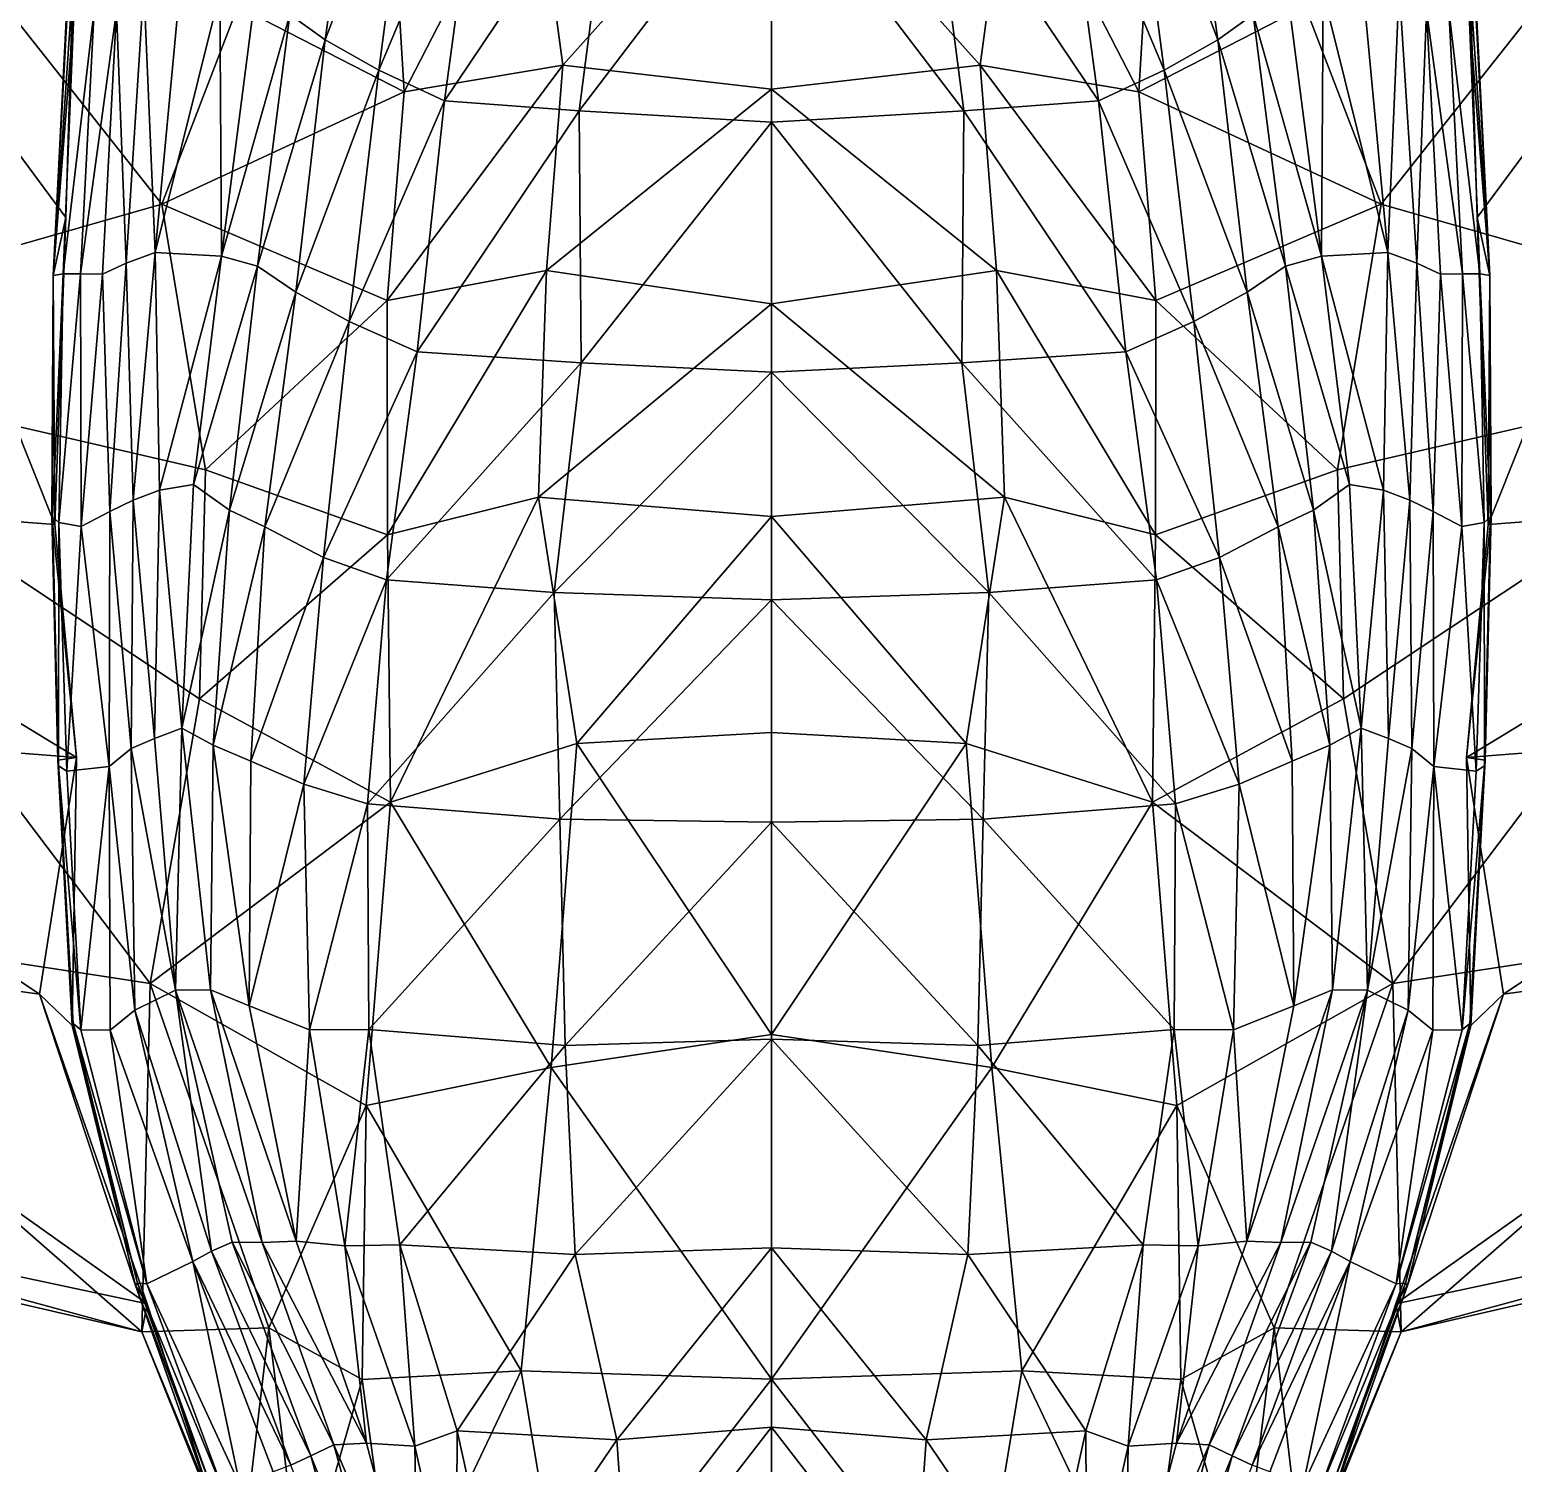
# Model space of a CAD drawing. Extents: x -0.207 to 0.207, y -0.057 to 0.136.
# Drawn here: x -0.01591 to 0.01591, y -0.01598 to 0.01475 of the extents above; entities that cross this region are included whole.
import ezdxf

# ---------------------------------------------------------------- set-up
doc = ezdxf.new("R2010")
doc.units = 0
doc.layers.add('DOVE$LWO', color=1, linetype='CONTINUOUS')

msp = doc.modelspace()

# ---------------------------------------------------------------- linework, layer by layer
at = {"layer": 'DOVE$LWO'}
for points in [[(-0.022359, 0.022755, 0.016637), (-0.023669, 0.00798, 0.01754), (-0.013077, 0.011014, 0.017729)], [(-0.013077, 0.011014, 0.017729), (-0.011444, 0.015253, 0.017228), (-0.022359, 0.022755, 0.016637)], [(0.011444, 0.015253, 0.017228), (0.013077, 0.011014, 0.017729), (0.022359, 0.022755, 0.016637)], [(0.023669, 0.00798, 0.01754), (0.022359, 0.022755, 0.016637), (0.013077, 0.011014, 0.017729)], [(-0.009574, 0.014534, -0.009761), (-0.010331, 0.015081, -0.008099), (-0.008814, 0.019934, -0.00934)], [(-0.007687, 0.019501, -0.010889), (-0.009574, 0.014534, -0.009761), (-0.008814, 0.019934, -0.00934)], [(0.009574, 0.014534, -0.009761), (0.007687, 0.019501, -0.010889), (0.008814, 0.019934, -0.00934)], [(0.010331, 0.015081, -0.008099), (0.009574, 0.014534, -0.009761), (0.008814, 0.019934, -0.00934)], [(-0.007687, 0.019501, -0.010889), (-0.008417, 0.013884, -0.011657), (-0.009574, 0.014534, -0.009761)], [(-0.008417, 0.013884, -0.011657), (-0.007687, 0.019501, -0.010889), (-0.006215, 0.019153, -0.012195)], [(0.007687, 0.019501, -0.010889), (0.008417, 0.013884, -0.011657), (0.006215, 0.019153, -0.012195)], [(0.008417, 0.013884, -0.011657), (0.007687, 0.019501, -0.010889), (0.009574, 0.014534, -0.009761)], [(-0.01537, 0.004144, 0.009421), (-0.024208, 0.004806, 0.011486), (-0.021355, 0.019151, 0.013083)], [(-0.014984, 0.015729, 0.010968), (-0.01513, 0.010726, 0.010457), (-0.021355, 0.019151, 0.013083)], [(-0.01513, 0.010726, 0.010457), (-0.01537, 0.004144, 0.009421), (-0.021355, 0.019151, 0.013083)], [(-0.007012, 0.013227, -0.012997), (-0.008417, 0.013884, -0.011657), (-0.006215, 0.019153, -0.012195)], [(-0.003404, 0.018605, -0.013038), (-0.007012, 0.013227, -0.012997), (-0.006215, 0.019153, -0.012195)], [(0.007012, 0.013227, -0.012997), (0.003404, 0.018605, -0.013038), (0.006215, 0.019153, -0.012195)], [(0.008417, 0.013884, -0.011657), (0.007012, 0.013227, -0.012997), (0.006215, 0.019153, -0.012195)], [(0.01513, 0.010726, 0.010457), (0.014984, 0.015729, 0.010968), (0.021355, 0.019151, 0.013083)], [(0.01537, 0.004144, 0.009421), (0.01513, 0.010726, 0.010457), (0.021355, 0.019151, 0.013083)], [(0.024208, 0.004806, 0.011486), (0.01537, 0.004144, 0.009421), (0.021355, 0.019151, 0.013083)], [(-0.007877, 0.01342, 0.01857), (-0.005116, 0.018779, 0.01957), (-0.008158, 0.018047, 0.018142)], [(-0.007877, 0.01342, 0.01857), (-0.004474, 0.013992, 0.019948), (-0.005116, 0.018779, 0.01957)], [(-0.005116, 0.018779, 0.01957), (-0.004474, 0.013992, 0.019948), (0, 0.018982, 0.01998)], [(-0.004474, 0.013992, 0.019948), (0, 0.013475, 0.019847), (0, 0.018982, 0.01998)], [(0.004474, 0.013992, 0.019948), (0.005116, 0.018779, 0.01957), (0, 0.018982, 0.01998)], [(0, 0.013475, 0.019847), (0.004474, 0.013992, 0.019948), (0, 0.018982, 0.01998)], [(0.004474, 0.013992, 0.019948), (0.007877, 0.01342, 0.01857), (0.005116, 0.018779, 0.01957)], [(0.005116, 0.018779, 0.01957), (0.007877, 0.01342, 0.01857), (0.008158, 0.018047, 0.018142)], [(-0.003404, 0.018605, -0.013038), (-0.004123, 0.013013, -0.014004), (-0.007012, 0.013227, -0.012997)], [(-0.004123, 0.013013, -0.014004), (-0.003404, 0.018605, -0.013038), (0, 0.018428, -0.013734)], [(0.003404, 0.018605, -0.013038), (0.004123, 0.013013, -0.014004), (0, 0.018428, -0.013734)], [(0.004123, 0.013013, -0.014004), (0.003404, 0.018605, -0.013038), (0.007012, 0.013227, -0.012997)], [(0, 0.012767, -0.014345), (-0.004123, 0.013013, -0.014004), (0, 0.018428, -0.013734)], [(0.004123, 0.013013, -0.014004), (0, 0.012767, -0.014345), (0, 0.018428, -0.013734)], [(-0.011444, 0.015253, 0.017228), (-0.007877, 0.01342, 0.01857), (-0.008158, 0.018047, 0.018142)], [(0.007877, 0.01342, 0.01857), (0.011444, 0.015253, 0.017228), (0.008158, 0.018047, 0.018142)], [(-0.014984, 0.015729, 0.010968), (-0.01511, 0.014973, 0.006176), (-0.015404, 0.009486, 0.003673)], [(-0.01513, 0.010726, 0.010457), (-0.014984, 0.015729, 0.010968), (-0.015404, 0.009486, 0.003673)], [(-0.014043, 0.015161, -0.000581), (-0.01346, 0.015689, -0.00185), (-0.013838, 0.009748, -0.002651)], [(-0.013838, 0.009748, -0.002651), (-0.01346, 0.015689, -0.00185), (-0.013217, 0.009977, -0.004049)], [(-0.01346, 0.015689, -0.00185), (-0.012697, 0.015543, -0.003344), (-0.013217, 0.009977, -0.004049)], [(-0.011795, 0.0099, -0.006771), (-0.011833, 0.015551, -0.004729), (-0.01105, 0.015666, -0.006091)], [(-0.01105, 0.015666, -0.006091), (-0.010331, 0.015081, -0.008099), (-0.011795, 0.0099, -0.006771)], [(0.010331, 0.015081, -0.008099), (0.01105, 0.015666, -0.006091), (0.011795, 0.0099, -0.006771)], [(0.011833, 0.015551, -0.004729), (0.011795, 0.0099, -0.006771), (0.01105, 0.015666, -0.006091)], [(0.012697, 0.015543, -0.003344), (0.01346, 0.015689, -0.00185), (0.013217, 0.009977, -0.004049)], [(0.01346, 0.015689, -0.00185), (0.013838, 0.009748, -0.002651), (0.013217, 0.009977, -0.004049)], [(0.01346, 0.015689, -0.00185), (0.014043, 0.015161, -0.000581), (0.013838, 0.009748, -0.002651)], [(0.01511, 0.014973, 0.006176), (0.014984, 0.015729, 0.010968), (0.015404, 0.009486, 0.003673)], [(0.014984, 0.015729, 0.010968), (0.01513, 0.010726, 0.010457), (0.015404, 0.009486, 0.003673)], [(-0.011833, 0.015551, -0.004729), (-0.011795, 0.0099, -0.006771), (-0.013217, 0.009977, -0.004049)], [(-0.012697, 0.015543, -0.003344), (-0.011833, 0.015551, -0.004729), (-0.013217, 0.009977, -0.004049)], [(0.011795, 0.0099, -0.006771), (0.011833, 0.015551, -0.004729), (0.013217, 0.009977, -0.004049)], [(0.011833, 0.015551, -0.004729), (0.012697, 0.015543, -0.003344), (0.013217, 0.009977, -0.004049)], [(-0.015404, 0.009486, 0.003673), (-0.015115, 0.015109, 0.004317), (-0.01496, 0.01509, 0.002502)], [(-0.01511, 0.014973, 0.006176), (-0.015115, 0.015109, 0.004317), (-0.015404, 0.009486, 0.003673)], [(-0.015404, 0.009486, 0.003673), (-0.01496, 0.01509, 0.002502), (-0.015189, 0.009518, 0.001805)], [(-0.014524, 0.015172, 0.000919), (-0.014815, 0.009516, 0.000287), (-0.015189, 0.009518, 0.001805)], [(-0.01496, 0.01509, 0.002502), (-0.014524, 0.015172, 0.000919), (-0.015189, 0.009518, 0.001805)], [(-0.014815, 0.009516, 0.000287), (-0.014524, 0.015172, 0.000919), (-0.014043, 0.015161, -0.000581)], [(-0.014815, 0.009516, 0.000287), (-0.014043, 0.015161, -0.000581), (-0.014345, 0.009509, -0.001209)], [(-0.014043, 0.015161, -0.000581), (-0.013838, 0.009748, -0.002651), (-0.014345, 0.009509, -0.001209)], [(-0.007877, 0.01342, 0.01857), (-0.011444, 0.015253, 0.017228), (-0.013077, 0.011014, 0.017729)], [(-0.010331, 0.015081, -0.008099), (-0.011025, 0.00968, -0.008495), (-0.011795, 0.0099, -0.006771)], [(-0.009574, 0.014534, -0.009761), (-0.011025, 0.00968, -0.008495), (-0.010331, 0.015081, -0.008099)], [(0.011444, 0.015253, 0.017228), (0.007877, 0.01342, 0.01857), (0.013077, 0.011014, 0.017729)], [(0.011025, 0.00968, -0.008495), (0.009574, 0.014534, -0.009761), (0.010331, 0.015081, -0.008099)], [(0.011025, 0.00968, -0.008495), (0.010331, 0.015081, -0.008099), (0.011795, 0.0099, -0.006771)], [(0.013838, 0.009748, -0.002651), (0.014043, 0.015161, -0.000581), (0.014345, 0.009509, -0.001209)], [(0.014524, 0.015172, 0.000919), (0.014815, 0.009516, 0.000287), (0.014043, 0.015161, -0.000581)], [(0.014043, 0.015161, -0.000581), (0.014815, 0.009516, 0.000287), (0.014345, 0.009509, -0.001209)], [(0.014815, 0.009516, 0.000287), (0.014524, 0.015172, 0.000919), (0.015189, 0.009518, 0.001805)], [(0.014524, 0.015172, 0.000919), (0.01496, 0.01509, 0.002502), (0.015189, 0.009518, 0.001805)], [(0.015115, 0.015109, 0.004317), (0.015404, 0.009486, 0.003673), (0.01496, 0.01509, 0.002502)], [(0.01496, 0.01509, 0.002502), (0.015404, 0.009486, 0.003673), (0.015189, 0.009518, 0.001805)], [(0.015115, 0.015109, 0.004317), (0.01511, 0.014973, 0.006176), (0.015404, 0.009486, 0.003673)], [(-0.011025, 0.00968, -0.008495), (-0.009574, 0.014534, -0.009761), (-0.0102, 0.009125, -0.010108)], [(-0.009574, 0.014534, -0.009761), (-0.008417, 0.013884, -0.011657), (-0.0102, 0.009125, -0.010108)], [(0.008417, 0.013884, -0.011657), (0.009574, 0.014534, -0.009761), (0.0102, 0.009125, -0.010108)], [(0.009574, 0.014534, -0.009761), (0.011025, 0.00968, -0.008495), (0.0102, 0.009125, -0.010108)], [(-0.008417, 0.013884, -0.011657), (-0.009054, 0.008498, -0.011696), (-0.0102, 0.009125, -0.010108)], [(-0.007012, 0.013227, -0.012997), (-0.009054, 0.008498, -0.011696), (-0.008417, 0.013884, -0.011657)], [(-0.004474, 0.013992, 0.019948), (-0.007877, 0.01342, 0.01857), (-0.008242, 0.00895, 0.018594)], [(-0.004823, 0.009588, 0.019816), (-0.004474, 0.013992, 0.019948), (-0.008242, 0.00895, 0.018594)], [(0, 0.013475, 0.019847), (-0.004474, 0.013992, 0.019948), (-0.004823, 0.009588, 0.019816)], [(0.004474, 0.013992, 0.019948), (0, 0.013475, 0.019847), (0.004823, 0.009588, 0.019816)], [(0.007877, 0.01342, 0.01857), (0.004474, 0.013992, 0.019948), (0.008242, 0.00895, 0.018594)], [(0.004474, 0.013992, 0.019948), (0.004823, 0.009588, 0.019816), (0.008242, 0.00895, 0.018594)], [(0.009054, 0.008498, -0.011696), (0.007012, 0.013227, -0.012997), (0.008417, 0.013884, -0.011657)], [(0.009054, 0.008498, -0.011696), (0.008417, 0.013884, -0.011657), (0.0102, 0.009125, -0.010108)], [(-0.007877, 0.01342, 0.01857), (-0.013077, 0.011014, 0.017729), (-0.008242, 0.00895, 0.018594)], [(0, 0.013475, 0.019847), (-0.004823, 0.009588, 0.019816), (0, 0.008875, 0.019488)], [(0.004823, 0.009588, 0.019816), (0, 0.013475, 0.019847), (0, 0.008875, 0.019488)], [(0.013077, 0.011014, 0.017729), (0.007877, 0.01342, 0.01857), (0.008242, 0.00895, 0.018594)], [(-0.009054, 0.008498, -0.011696), (-0.007012, 0.013227, -0.012997), (-0.007597, 0.007843, -0.012924)], [(-0.007012, 0.013227, -0.012997), (-0.004123, 0.013013, -0.014004), (-0.007597, 0.007843, -0.012924)], [(0.004123, 0.013013, -0.014004), (0.007012, 0.013227, -0.012997), (0.007597, 0.007843, -0.012924)], [(0.007012, 0.013227, -0.012997), (0.009054, 0.008498, -0.011696), (0.007597, 0.007843, -0.012924)], [(-0.004123, 0.013013, -0.014004), (-0.004083, 0.007612, -0.013945), (-0.007597, 0.007843, -0.012924)], [(0, 0.012767, -0.014345), (-0.004083, 0.007612, -0.013945), (-0.004123, 0.013013, -0.014004)], [(-0.004083, 0.007612, -0.013945), (0, 0.012767, -0.014345), (0, 0.00741, -0.014163)], [(0.004083, 0.007612, -0.013945), (0, 0.012767, -0.014345), (0.004123, 0.013013, -0.014004)], [(0, 0.012767, -0.014345), (0.004083, 0.007612, -0.013945), (0, 0.00741, -0.014163)], [(0.004083, 0.007612, -0.013945), (0.004123, 0.013013, -0.014004), (0.007597, 0.007843, -0.012924)], [(-0.013077, 0.011014, 0.017729), (-0.023669, 0.00798, 0.01754), (-0.012135, 0.005315, 0.01797)], [(-0.013077, 0.011014, 0.017729), (-0.012135, 0.005315, 0.01797), (-0.008242, 0.00895, 0.018594)], [(0.012135, 0.005315, 0.01797), (0.013077, 0.011014, 0.017729), (0.008242, 0.00895, 0.018594)], [(0.023669, 0.00798, 0.01754), (0.013077, 0.011014, 0.017729), (0.012135, 0.005315, 0.01797)], [(-0.01537, 0.004144, 0.009421), (-0.01513, 0.010726, 0.010457), (-0.015404, 0.009486, 0.003673)], [(0.01513, 0.010726, 0.010457), (0.01537, 0.004144, 0.009421), (0.015404, 0.009486, 0.003673)], [(-0.013686, 0.004665, -0.004208), (-0.013838, 0.009748, -0.002651), (-0.013217, 0.009977, -0.004049)], [(-0.013126, 0.004882, -0.005554), (-0.013686, 0.004665, -0.004208), (-0.013217, 0.009977, -0.004049)], [(-0.011795, 0.0099, -0.006771), (-0.013126, 0.004882, -0.005554), (-0.013217, 0.009977, -0.004049)], [(-0.012395, 0.005005, -0.006945), (-0.013126, 0.004882, -0.005554), (-0.011795, 0.0099, -0.006771)], [(-0.011025, 0.00968, -0.008495), (-0.012395, 0.005005, -0.006945), (-0.011795, 0.0099, -0.006771)], [(0.012395, 0.005005, -0.006945), (0.011025, 0.00968, -0.008495), (0.011795, 0.0099, -0.006771)], [(0.013126, 0.004882, -0.005554), (0.011795, 0.0099, -0.006771), (0.013217, 0.009977, -0.004049)], [(0.013126, 0.004882, -0.005554), (0.012395, 0.005005, -0.006945), (0.011795, 0.0099, -0.006771)], [(0.013686, 0.004665, -0.004208), (0.013126, 0.004882, -0.005554), (0.013217, 0.009977, -0.004049)], [(0.013838, 0.009748, -0.002651), (0.013686, 0.004665, -0.004208), (0.013217, 0.009977, -0.004049)], [(-0.013838, 0.009748, -0.002651), (-0.014187, 0.004424, -0.002754), (-0.014345, 0.009509, -0.001209)], [(-0.013686, 0.004665, -0.004208), (-0.014187, 0.004424, -0.002754), (-0.013838, 0.009748, -0.002651)], [(-0.011025, 0.00968, -0.008495), (-0.011625, 0.004455, -0.008609), (-0.012395, 0.005005, -0.006945)], [(-0.011625, 0.004455, -0.008609), (-0.011025, 0.00968, -0.008495), (-0.0102, 0.009125, -0.010108)], [(-0.008234, 0.00392, 0.018816), (-0.004823, 0.009588, 0.019816), (-0.008242, 0.00895, 0.018594)], [(-0.008234, 0.00392, 0.018816), (-0.004996, 0.004732, 0.019935), (-0.004823, 0.009588, 0.019816)], [(-0.004823, 0.009588, 0.019816), (-0.004996, 0.004732, 0.019935), (0, 0.008875, 0.019488)], [(0.004996, 0.004732, 0.019935), (0.004823, 0.009588, 0.019816), (0, 0.008875, 0.019488)], [(0.004823, 0.009588, 0.019816), (0.008234, 0.00392, 0.018816), (0.008242, 0.00895, 0.018594)], [(0.004996, 0.004732, 0.019935), (0.008234, 0.00392, 0.018816), (0.004823, 0.009588, 0.019816)], [(0.011025, 0.00968, -0.008495), (0.011625, 0.004455, -0.008609), (0.0102, 0.009125, -0.010108)], [(0.011625, 0.004455, -0.008609), (0.011025, 0.00968, -0.008495), (0.012395, 0.005005, -0.006945)], [(0.014187, 0.004424, -0.002754), (0.013686, 0.004665, -0.004208), (0.013838, 0.009748, -0.002651)], [(0.014187, 0.004424, -0.002754), (0.013838, 0.009748, -0.002651), (0.014345, 0.009509, -0.001209)], [(-0.015433, 0.00432, 0.005069), (-0.01537, 0.004144, 0.009421), (-0.015404, 0.009486, 0.003673)], [(-0.015433, 0.00432, 0.005069), (-0.015404, 0.009486, 0.003673), (-0.015419, 0.004306, 0.003247)], [(-0.015285, 0.004186, 0.001581), (-0.015419, 0.004306, 0.003247), (-0.015189, 0.009518, 0.001805)], [(-0.015419, 0.004306, 0.003247), (-0.015404, 0.009486, 0.003673), (-0.015189, 0.009518, 0.001805)], [(-0.014815, 0.009516, 0.000287), (-0.015285, 0.004186, 0.001581), (-0.015189, 0.009518, 0.001805)], [(-0.015285, 0.004186, 0.001581), (-0.014815, 0.009516, 0.000287), (-0.014804, 0.0041, -0.000299)], [(-0.014804, 0.0041, -0.000299), (-0.014815, 0.009516, 0.000287), (-0.014345, 0.009509, -0.001209)], [(-0.014187, 0.004424, -0.002754), (-0.014804, 0.0041, -0.000299), (-0.014345, 0.009509, -0.001209)], [(0.014804, 0.0041, -0.000299), (0.014187, 0.004424, -0.002754), (0.014345, 0.009509, -0.001209)], [(0.014815, 0.009516, 0.000287), (0.014804, 0.0041, -0.000299), (0.014345, 0.009509, -0.001209)], [(0.014815, 0.009516, 0.000287), (0.015285, 0.004186, 0.001581), (0.014804, 0.0041, -0.000299)], [(0.015285, 0.004186, 0.001581), (0.014815, 0.009516, 0.000287), (0.015189, 0.009518, 0.001805)], [(0.015419, 0.004306, 0.003247), (0.015285, 0.004186, 0.001581), (0.015189, 0.009518, 0.001805)], [(0.015404, 0.009486, 0.003673), (0.015419, 0.004306, 0.003247), (0.015189, 0.009518, 0.001805)], [(0.01537, 0.004144, 0.009421), (0.015433, 0.00432, 0.005069), (0.015404, 0.009486, 0.003673)], [(0.015404, 0.009486, 0.003673), (0.015433, 0.00432, 0.005069), (0.015419, 0.004306, 0.003247)], [(-0.012135, 0.005315, 0.01797), (-0.008234, 0.00392, 0.018816), (-0.008242, 0.00895, 0.018594)], [(-0.010865, 0.004094, -0.009859), (-0.011625, 0.004455, -0.008609), (-0.0102, 0.009125, -0.010108)], [(-0.009054, 0.008498, -0.011696), (-0.010865, 0.004094, -0.009859), (-0.0102, 0.009125, -0.010108)], [(0.008234, 0.00392, 0.018816), (0.012135, 0.005315, 0.01797), (0.008242, 0.00895, 0.018594)], [(0.010865, 0.004094, -0.009859), (0.009054, 0.008498, -0.011696), (0.0102, 0.009125, -0.010108)], [(0.011625, 0.004455, -0.008609), (0.010865, 0.004094, -0.009859), (0.0102, 0.009125, -0.010108)], [(-0.004996, 0.004732, 0.019935), (0, 0.004315, 0.019246), (0, 0.008875, 0.019488)], [(0, 0.004315, 0.019246), (0.004996, 0.004732, 0.019935), (0, 0.008875, 0.019488)], [(-0.009054, 0.008498, -0.011696), (-0.009605, 0.003434, -0.011403), (-0.010865, 0.004094, -0.009859)], [(-0.009605, 0.003434, -0.011403), (-0.009054, 0.008498, -0.011696), (-0.007597, 0.007843, -0.012924)], [(0.009054, 0.008498, -0.011696), (0.009605, 0.003434, -0.011403), (0.007597, 0.007843, -0.012924)], [(0.009605, 0.003434, -0.011403), (0.009054, 0.008498, -0.011696), (0.010865, 0.004094, -0.009859)], [(-0.023669, 0.00798, 0.01754), (-0.02391, -0.004078, 0.017826), (-0.013324, -0.005697, 0.017839)], [(-0.013324, -0.005697, 0.017839), (-0.012269, 0.000404, 0.018319), (-0.023669, 0.00798, 0.01754)], [(-0.012269, 0.000404, 0.018319), (-0.012135, 0.005315, 0.01797), (-0.023669, 0.00798, 0.01754)], [(0.012135, 0.005315, 0.01797), (0.012269, 0.000404, 0.018319), (0.023669, 0.00798, 0.01754)], [(0.012269, 0.000404, 0.018319), (0.013324, -0.005697, 0.017839), (0.023669, 0.00798, 0.01754)], [(0.02391, -0.004078, 0.017826), (0.023669, 0.00798, 0.01754), (0.013324, -0.005697, 0.017839)], [(-0.008257, 0.002961, -0.012424), (-0.009605, 0.003434, -0.011403), (-0.007597, 0.007843, -0.012924)], [(-0.004083, 0.007612, -0.013945), (-0.008257, 0.002961, -0.012424), (-0.007597, 0.007843, -0.012924)], [(0.008257, 0.002961, -0.012424), (0.004083, 0.007612, -0.013945), (0.007597, 0.007843, -0.012924)], [(0.009605, 0.003434, -0.011403), (0.008257, 0.002961, -0.012424), (0.007597, 0.007843, -0.012924)], [(-0.004083, 0.007612, -0.013945), (-0.004664, 0.002687, -0.013371), (-0.008257, 0.002961, -0.012424)], [(-0.004664, 0.002687, -0.013371), (-0.004083, 0.007612, -0.013945), (0, 0.00741, -0.014163)], [(0, 0.002527, -0.013604), (-0.004664, 0.002687, -0.013371), (0, 0.00741, -0.014163)], [(0.004083, 0.007612, -0.013945), (0.004664, 0.002687, -0.013371), (0, 0.00741, -0.014163)], [(0.004664, 0.002687, -0.013371), (0, 0.002527, -0.013604), (0, 0.00741, -0.014163)], [(0.004664, 0.002687, -0.013371), (0.004083, 0.007612, -0.013945), (0.008257, 0.002961, -0.012424)], [(-0.008234, 0.00392, 0.018816), (-0.012135, 0.005315, 0.01797), (-0.012269, 0.000404, 0.018319)], [(0.012135, 0.005315, 0.01797), (0.008234, 0.00392, 0.018816), (0.012269, 0.000404, 0.018319)], [(-0.014904, -0.000848, 0.008693), (-0.024355, -0.000113, 0.011081), (-0.024208, 0.004806, 0.011486)], [(-0.024208, 0.004806, 0.011486), (-0.01537, 0.004144, 0.009421), (-0.014904, -0.000848, 0.008693)], [(-0.013686, 0.004665, -0.004208), (-0.013126, 0.004882, -0.005554), (-0.013232, -0.000444, -0.005552)], [(-0.013232, -0.000444, -0.005552), (-0.013126, 0.004882, -0.005554), (-0.012645, -0.000225, -0.006867)], [(-0.013126, 0.004882, -0.005554), (-0.012395, 0.005005, -0.006945), (-0.012645, -0.000225, -0.006867)], [(-0.012395, 0.005005, -0.006945), (-0.011625, 0.004455, -0.008609), (-0.012645, -0.000225, -0.006867)], [(0.011625, 0.004455, -0.008609), (0.012395, 0.005005, -0.006945), (0.012645, -0.000225, -0.006867)], [(0.012395, 0.005005, -0.006945), (0.013126, 0.004882, -0.005554), (0.012645, -0.000225, -0.006867)], [(0.013126, 0.004882, -0.005554), (0.013232, -0.000444, -0.005552), (0.012645, -0.000225, -0.006867)], [(0.013126, 0.004882, -0.005554), (0.013686, 0.004665, -0.004208), (0.013232, -0.000444, -0.005552)], [(0.01537, 0.004144, 0.009421), (0.024208, 0.004806, 0.011486), (0.014904, -0.000848, 0.008693)], [(0.024355, -0.000113, 0.011081), (0.014904, -0.000848, 0.008693), (0.024208, 0.004806, 0.011486)], [(-0.014187, 0.004424, -0.002754), (-0.013686, 0.004665, -0.004208), (-0.013728, -0.000658, -0.004198)], [(-0.013686, 0.004665, -0.004208), (-0.013232, -0.000444, -0.005552), (-0.013728, -0.000658, -0.004198)], [(-0.011625, 0.004455, -0.008609), (-0.011971, -0.000585, -0.008137), (-0.012645, -0.000225, -0.006867)], [(-0.010865, 0.004094, -0.009859), (-0.011971, -0.000585, -0.008137), (-0.011625, 0.004455, -0.008609)], [(-0.004996, 0.004732, 0.019935), (-0.008234, 0.00392, 0.018816), (-0.008173, -0.001809, 0.018669)], [(-0.004175, -0.000552, 0.019533), (-0.004996, 0.004732, 0.019935), (-0.008173, -0.001809, 0.018669)], [(0, 0.004315, 0.019246), (-0.004996, 0.004732, 0.019935), (-0.004175, -0.000552, 0.019533)], [(0.004996, 0.004732, 0.019935), (0, 0.004315, 0.019246), (0.004175, -0.000552, 0.019533)], [(0.004996, 0.004732, 0.019935), (0.004175, -0.000552, 0.019533), (0.008173, -0.001809, 0.018669)], [(0.008234, 0.00392, 0.018816), (0.004996, 0.004732, 0.019935), (0.008173, -0.001809, 0.018669)], [(0.011971, -0.000585, -0.008137), (0.010865, 0.004094, -0.009859), (0.011625, 0.004455, -0.008609)], [(0.011971, -0.000585, -0.008137), (0.011625, 0.004455, -0.008609), (0.012645, -0.000225, -0.006867)], [(0.013232, -0.000444, -0.005552), (0.013686, 0.004665, -0.004208), (0.013728, -0.000658, -0.004198)], [(0.013686, 0.004665, -0.004208), (0.014187, 0.004424, -0.002754), (0.013728, -0.000658, -0.004198)], [(-0.014904, -0.000848, 0.008693), (-0.015433, 0.00432, 0.005069), (-0.015305, -0.000907, 0.004719)], [(-0.014904, -0.000848, 0.008693), (-0.01537, 0.004144, 0.009421), (-0.015433, 0.00432, 0.005069)], [(-0.015433, 0.00432, 0.005069), (-0.015419, 0.004306, 0.003247), (-0.015305, -0.000907, 0.004719)], [(-0.015419, 0.004306, 0.003247), (-0.015292, -0.001029, 0.003055), (-0.015305, -0.000907, 0.004719)], [(-0.015292, -0.001029, 0.003055), (-0.015419, 0.004306, 0.003247), (-0.015285, 0.004186, 0.001581)], [(-0.015292, -0.001029, 0.003055), (-0.015285, 0.004186, 0.001581), (-0.015108, -0.001143, 0.001405)], [(-0.015285, 0.004186, 0.001581), (-0.014804, 0.0041, -0.000299), (-0.015108, -0.001143, 0.001405)], [(-0.014804, 0.0041, -0.000299), (-0.014187, 0.004424, -0.002754), (-0.0142, -0.001043, -0.002408)], [(-0.0142, -0.001043, -0.002408), (-0.014187, 0.004424, -0.002754), (-0.013728, -0.000658, -0.004198)], [(0, 0.004315, 0.019246), (-0.004175, -0.000552, 0.019533), (0, -0.000312, 0.019571)], [(0.004175, -0.000552, 0.019533), (0, 0.004315, 0.019246), (0, -0.000312, 0.019571)], [(0.014187, 0.004424, -0.002754), (0.0142, -0.001043, -0.002408), (0.013728, -0.000658, -0.004198)], [(0.014187, 0.004424, -0.002754), (0.014804, 0.0041, -0.000299), (0.0142, -0.001043, -0.002408)], [(0.014804, 0.0041, -0.000299), (0.015285, 0.004186, 0.001581), (0.015108, -0.001143, 0.001405)], [(0.015433, 0.00432, 0.005069), (0.014904, -0.000848, 0.008693), (0.015305, -0.000907, 0.004719)], [(0.01537, 0.004144, 0.009421), (0.014904, -0.000848, 0.008693), (0.015433, 0.00432, 0.005069)], [(0.015285, 0.004186, 0.001581), (0.015292, -0.001029, 0.003055), (0.015108, -0.001143, 0.001405)], [(0.015419, 0.004306, 0.003247), (0.015292, -0.001029, 0.003055), (0.015285, 0.004186, 0.001581)], [(0.015292, -0.001029, 0.003055), (0.015419, 0.004306, 0.003247), (0.015305, -0.000907, 0.004719)], [(0.015419, 0.004306, 0.003247), (0.015433, 0.00432, 0.005069), (0.015305, -0.000907, 0.004719)], [(-0.014804, 0.0041, -0.000299), (-0.0142, -0.001043, -0.002408), (-0.015108, -0.001143, 0.001405)], [(-0.008234, 0.00392, 0.018816), (-0.012269, 0.000404, 0.018319), (-0.008173, -0.001809, 0.018669)], [(-0.011971, -0.000585, -0.008137), (-0.010865, 0.004094, -0.009859), (-0.011165, -0.000933, -0.00932)], [(-0.010865, 0.004094, -0.009859), (-0.009605, 0.003434, -0.011403), (-0.011165, -0.000933, -0.00932)], [(0.012269, 0.000404, 0.018319), (0.008234, 0.00392, 0.018816), (0.008173, -0.001809, 0.018669)], [(0.009605, 0.003434, -0.011403), (0.010865, 0.004094, -0.009859), (0.011165, -0.000933, -0.00932)], [(0.010865, 0.004094, -0.009859), (0.011971, -0.000585, -0.008137), (0.011165, -0.000933, -0.00932)], [(0.0142, -0.001043, -0.002408), (0.014804, 0.0041, -0.000299), (0.015108, -0.001143, 0.001405)], [(-0.009605, 0.003434, -0.011403), (-0.010029, -0.001425, -0.010504), (-0.011165, -0.000933, -0.00932)], [(-0.008257, 0.002961, -0.012424), (-0.010029, -0.001425, -0.010504), (-0.009605, 0.003434, -0.011403)], [(0.010029, -0.001425, -0.010504), (0.008257, 0.002961, -0.012424), (0.009605, 0.003434, -0.011403)], [(0.010029, -0.001425, -0.010504), (0.009605, 0.003434, -0.011403), (0.011165, -0.000933, -0.00932)], [(-0.010029, -0.001425, -0.010504), (-0.008257, 0.002961, -0.012424), (-0.008661, -0.001845, -0.011391)], [(-0.008257, 0.002961, -0.012424), (-0.004664, 0.002687, -0.013371), (-0.008661, -0.001845, -0.011391)], [(0.004664, 0.002687, -0.013371), (0.008257, 0.002961, -0.012424), (0.008661, -0.001845, -0.011391)], [(0.008257, 0.002961, -0.012424), (0.010029, -0.001425, -0.010504), (0.008661, -0.001845, -0.011391)], [(-0.004664, 0.002687, -0.013371), (-0.004539, -0.002177, -0.012382), (-0.008661, -0.001845, -0.011391)], [(0, 0.002527, -0.013604), (-0.004539, -0.002177, -0.012382), (-0.004664, 0.002687, -0.013371)], [(0.004539, -0.002177, -0.012382), (0, 0.002527, -0.013604), (0.004664, 0.002687, -0.013371)], [(0.004539, -0.002177, -0.012382), (0.004664, 0.002687, -0.013371), (0.008661, -0.001845, -0.011391)], [(-0.004539, -0.002177, -0.012382), (0, 0.002527, -0.013604), (0, -0.002238, -0.012488)], [(0, 0.002527, -0.013604), (0.004539, -0.002177, -0.012382), (0, -0.002238, -0.012488)], [(-0.012269, 0.000404, 0.018319), (-0.013324, -0.005697, 0.017839), (-0.008173, -0.001809, 0.018669)], [(0.013324, -0.005697, 0.017839), (0.012269, 0.000404, 0.018319), (0.008173, -0.001809, 0.018669)], [(-0.015695, -0.005926, 0.008806), (-0.024454, -0.004702, 0.010948), (-0.024355, -0.000113, 0.011081)], [(-0.024355, -0.000113, 0.011081), (-0.014904, -0.000848, 0.008693), (-0.015695, -0.005926, 0.008806)], [(-0.012778, -0.005842, -0.004829), (-0.013232, -0.000444, -0.005552), (-0.012645, -0.000225, -0.006867)], [(-0.01203, -0.00583, -0.006138), (-0.012778, -0.005842, -0.004829), (-0.012645, -0.000225, -0.006867)], [(-0.011971, -0.000585, -0.008137), (-0.01203, -0.00583, -0.006138), (-0.012645, -0.000225, -0.006867)], [(-0.004175, -0.000552, 0.019533), (0, -0.006791, 0.019291), (0, -0.000312, 0.019571)], [(0, -0.006791, 0.019291), (0.004175, -0.000552, 0.019533), (0, -0.000312, 0.019571)], [(0.01203, -0.00583, -0.006138), (0.011971, -0.000585, -0.008137), (0.012645, -0.000225, -0.006867)], [(0.012778, -0.005842, -0.004829), (0.01203, -0.00583, -0.006138), (0.012645, -0.000225, -0.006867)], [(0.013232, -0.000444, -0.005552), (0.012778, -0.005842, -0.004829), (0.012645, -0.000225, -0.006867)], [(0.014904, -0.000848, 0.008693), (0.024355, -0.000113, 0.011081), (0.015695, -0.005926, 0.008806)], [(0.024454, -0.004702, 0.010948), (0.015695, -0.005926, 0.008806), (0.024355, -0.000113, 0.011081)], [(-0.013232, -0.000444, -0.005552), (-0.012778, -0.005842, -0.004829), (-0.013728, -0.000658, -0.004198)], [(-0.0112, -0.006175, -0.007352), (-0.01203, -0.00583, -0.006138), (-0.011971, -0.000585, -0.008137)], [(-0.0112, -0.006175, -0.007352), (-0.011971, -0.000585, -0.008137), (-0.011165, -0.000933, -0.00932)], [(-0.004723, -0.007499, 0.020079), (-0.004175, -0.000552, 0.019533), (-0.008173, -0.001809, 0.018669)], [(-0.004175, -0.000552, 0.019533), (-0.004723, -0.007499, 0.020079), (0, -0.006791, 0.019291)], [(0.004723, -0.007499, 0.020079), (0.004175, -0.000552, 0.019533), (0, -0.006791, 0.019291)], [(0.004175, -0.000552, 0.019533), (0.004723, -0.007499, 0.020079), (0.008173, -0.001809, 0.018669)], [(0.011971, -0.000585, -0.008137), (0.0112, -0.006175, -0.007352), (0.011165, -0.000933, -0.00932)], [(0.01203, -0.00583, -0.006138), (0.0112, -0.006175, -0.007352), (0.011971, -0.000585, -0.008137)], [(0.012778, -0.005842, -0.004829), (0.013232, -0.000444, -0.005552), (0.013728, -0.000658, -0.004198)], [(-0.014994, -0.006598, 0.005945), (-0.015695, -0.005926, 0.008806), (-0.014904, -0.000848, 0.008693)], [(-0.014994, -0.006598, 0.005945), (-0.014904, -0.000848, 0.008693), (-0.015305, -0.000907, 0.004719)], [(-0.015292, -0.001029, 0.003055), (-0.014975, -0.006555, 0.004537), (-0.015305, -0.000907, 0.004719)], [(-0.014975, -0.006555, 0.004537), (-0.014994, -0.006598, 0.005945), (-0.015305, -0.000907, 0.004719)], [(-0.013656, -0.006266, -0.002287), (-0.0142, -0.001043, -0.002408), (-0.013728, -0.000658, -0.004198)], [(-0.012778, -0.005842, -0.004829), (-0.013656, -0.006266, -0.002287), (-0.013728, -0.000658, -0.004198)], [(-0.010029, -0.001425, -0.010504), (-0.0112, -0.006175, -0.007352), (-0.011165, -0.000933, -0.00932)], [(0.0112, -0.006175, -0.007352), (0.010029, -0.001425, -0.010504), (0.011165, -0.000933, -0.00932)], [(0.013656, -0.006266, -0.002287), (0.012778, -0.005842, -0.004829), (0.013728, -0.000658, -0.004198)], [(0.0142, -0.001043, -0.002408), (0.013656, -0.006266, -0.002287), (0.013728, -0.000658, -0.004198)], [(0.015695, -0.005926, 0.008806), (0.014994, -0.006598, 0.005945), (0.014904, -0.000848, 0.008693)], [(0.014904, -0.000848, 0.008693), (0.014994, -0.006598, 0.005945), (0.015305, -0.000907, 0.004719)], [(0.014975, -0.006555, 0.004537), (0.015292, -0.001029, 0.003055), (0.015305, -0.000907, 0.004719)], [(0.014994, -0.006598, 0.005945), (0.014975, -0.006555, 0.004537), (0.015305, -0.000907, 0.004719)], [(-0.014812, -0.006691, 0.002759), (-0.015292, -0.001029, 0.003055), (-0.015108, -0.001143, 0.001405)], [(-0.014812, -0.006691, 0.002759), (-0.014975, -0.006555, 0.004537), (-0.015292, -0.001029, 0.003055)], [(-0.0142, -0.001043, -0.002408), (-0.014812, -0.006691, 0.002759), (-0.015108, -0.001143, 0.001405)], [(-0.014183, -0.006701, 0.000324), (-0.014812, -0.006691, 0.002759), (-0.0142, -0.001043, -0.002408)], [(-0.013656, -0.006266, -0.002287), (-0.014183, -0.006701, 0.000324), (-0.0142, -0.001043, -0.002408)], [(0.014183, -0.006701, 0.000324), (0.013656, -0.006266, -0.002287), (0.0142, -0.001043, -0.002408)], [(0.014812, -0.006691, 0.002759), (0.014183, -0.006701, 0.000324), (0.0142, -0.001043, -0.002408)], [(0.014812, -0.006691, 0.002759), (0.0142, -0.001043, -0.002408), (0.015108, -0.001143, 0.001405)], [(0.015292, -0.001029, 0.003055), (0.014812, -0.006691, 0.002759), (0.015108, -0.001143, 0.001405)], [(0.014975, -0.006555, 0.004537), (0.014812, -0.006691, 0.002759), (0.015292, -0.001029, 0.003055)], [(-0.010029, -0.001425, -0.010504), (-0.009906, -0.006693, -0.008506), (-0.0112, -0.006175, -0.007352)], [(-0.009906, -0.006693, -0.008506), (-0.010029, -0.001425, -0.010504), (-0.008661, -0.001845, -0.011391)], [(0.010029, -0.001425, -0.010504), (0.009906, -0.006693, -0.008506), (0.008661, -0.001845, -0.011391)], [(0.009906, -0.006693, -0.008506), (0.010029, -0.001425, -0.010504), (0.0112, -0.006175, -0.007352)], [(-0.013324, -0.005697, 0.017839), (-0.008695, -0.008313, 0.019395), (-0.008173, -0.001809, 0.018669)], [(-0.008635, -0.006685, -0.009362), (-0.009906, -0.006693, -0.008506), (-0.008661, -0.001845, -0.011391)], [(-0.008695, -0.008313, 0.019395), (-0.004723, -0.007499, 0.020079), (-0.008173, -0.001809, 0.018669)], [(-0.004539, -0.002177, -0.012382), (-0.008635, -0.006685, -0.009362), (-0.008661, -0.001845, -0.011391)], [(0.008635, -0.006685, -0.009362), (0.004539, -0.002177, -0.012382), (0.008661, -0.001845, -0.011391)], [(0.004723, -0.007499, 0.020079), (0.008695, -0.008313, 0.019395), (0.008173, -0.001809, 0.018669)], [(0.008695, -0.008313, 0.019395), (0.013324, -0.005697, 0.017839), (0.008173, -0.001809, 0.018669)], [(0.009906, -0.006693, -0.008506), (0.008635, -0.006685, -0.009362), (0.008661, -0.001845, -0.011391)], [(-0.004539, -0.002177, -0.012382), (-0.004424, -0.007029, -0.010241), (-0.008635, -0.006685, -0.009362)], [(-0.004424, -0.007029, -0.010241), (-0.004539, -0.002177, -0.012382), (0, -0.002238, -0.012488)], [(0.004539, -0.002177, -0.012382), (0.004424, -0.007029, -0.010241), (0, -0.002238, -0.012488)], [(0.004424, -0.007029, -0.010241), (0.004539, -0.002177, -0.012382), (0.008635, -0.006685, -0.009362)], [(0, -0.006893, -0.010418), (-0.004424, -0.007029, -0.010241), (0, -0.002238, -0.012488)], [(0.004424, -0.007029, -0.010241), (0, -0.006893, -0.010418), (0, -0.002238, -0.012488)], [(-0.02391, -0.004078, 0.017826), (-0.02432, -0.010663, 0.015962), (-0.0135, -0.013167, 0.014532)], [(-0.0135, -0.013167, 0.014532), (-0.013324, -0.005697, 0.017839), (-0.02391, -0.004078, 0.017826)], [(0.013324, -0.005697, 0.017839), (0.0135, -0.013167, 0.014532), (0.02391, -0.004078, 0.017826)], [(0.02432, -0.010663, 0.015962), (0.02391, -0.004078, 0.017826), (0.0135, -0.013167, 0.014532)], [(-0.013386, -0.012567, 0.010447), (-0.024098, -0.010286, 0.013199), (-0.024454, -0.004702, 0.010948)], [(-0.024454, -0.004702, 0.010948), (-0.015695, -0.005926, 0.008806), (-0.013386, -0.012567, 0.010447)], [(0.024098, -0.010286, 0.013199), (0.013386, -0.012567, 0.010447), (0.024454, -0.004702, 0.010948)], [(0.015695, -0.005926, 0.008806), (0.024454, -0.004702, 0.010948), (0.013386, -0.012567, 0.010447)], [(-0.010776, -0.013079, 0.016997), (-0.013324, -0.005697, 0.017839), (-0.0135, -0.013167, 0.014532)], [(-0.008695, -0.008313, 0.019395), (-0.013324, -0.005697, 0.017839), (-0.010776, -0.013079, 0.016997)], [(0.013324, -0.005697, 0.017839), (0.008695, -0.008313, 0.019395), (0.010776, -0.013079, 0.016997)], [(0.013324, -0.005697, 0.017839), (0.010776, -0.013079, 0.016997), (0.0135, -0.013167, 0.014532)], [(-0.015695, -0.005926, 0.008806), (-0.014994, -0.006598, 0.005945), (-0.013639, -0.012169, 0.007168)], [(-0.013386, -0.012567, 0.010447), (-0.015695, -0.005926, 0.008806), (-0.013639, -0.012169, 0.007168)], [(-0.013656, -0.006266, -0.002287), (-0.012778, -0.005842, -0.004829), (-0.012005, -0.011435, -0.00165)], [(-0.012778, -0.005842, -0.004829), (-0.01203, -0.00583, -0.006138), (-0.01092, -0.011252, -0.003966)], [(-0.012778, -0.005842, -0.004829), (-0.01092, -0.011252, -0.003966), (-0.011565, -0.011244, -0.002823)], [(-0.012005, -0.011435, -0.00165), (-0.012778, -0.005842, -0.004829), (-0.011565, -0.011244, -0.002823)], [(-0.01092, -0.011252, -0.003966), (-0.01203, -0.00583, -0.006138), (-0.010196, -0.011224, -0.005044)], [(-0.01203, -0.00583, -0.006138), (-0.0112, -0.006175, -0.007352), (-0.010196, -0.011224, -0.005044)], [(0.01203, -0.00583, -0.006138), (0.01092, -0.011252, -0.003966), (0.010196, -0.011224, -0.005044)], [(0.0112, -0.006175, -0.007352), (0.01203, -0.00583, -0.006138), (0.010196, -0.011224, -0.005044)], [(0.01203, -0.00583, -0.006138), (0.012778, -0.005842, -0.004829), (0.01092, -0.011252, -0.003966)], [(0.01092, -0.011252, -0.003966), (0.012778, -0.005842, -0.004829), (0.011565, -0.011244, -0.002823)], [(0.012778, -0.005842, -0.004829), (0.012005, -0.011435, -0.00165), (0.011565, -0.011244, -0.002823)], [(0.012778, -0.005842, -0.004829), (0.013656, -0.006266, -0.002287), (0.012005, -0.011435, -0.00165)], [(0.015695, -0.005926, 0.008806), (0.013386, -0.012567, 0.010447), (0.013639, -0.012169, 0.007168)], [(0.014994, -0.006598, 0.005945), (0.015695, -0.005926, 0.008806), (0.013639, -0.012169, 0.007168)], [(-0.014183, -0.006701, 0.000324), (-0.013656, -0.006266, -0.002287), (-0.01241, -0.011657, -0.000243)], [(-0.013656, -0.006266, -0.002287), (-0.012005, -0.011435, -0.00165), (-0.01241, -0.011657, -0.000243)], [(-0.0112, -0.006175, -0.007352), (-0.009906, -0.006693, -0.008506), (-0.010196, -0.011224, -0.005044)], [(0.009906, -0.006693, -0.008506), (0.0112, -0.006175, -0.007352), (0.010196, -0.011224, -0.005044)], [(0.012005, -0.011435, -0.00165), (0.013656, -0.006266, -0.002287), (0.01241, -0.011657, -0.000243)], [(0.013656, -0.006266, -0.002287), (0.014183, -0.006701, 0.000324), (0.01241, -0.011657, -0.000243)], [(-0.014994, -0.006598, 0.005945), (-0.014975, -0.006555, 0.004537), (-0.013593, -0.012122, 0.005777)], [(-0.014994, -0.006598, 0.005945), (-0.013593, -0.012122, 0.005777), (-0.013639, -0.012169, 0.007168)], [(-0.014975, -0.006555, 0.004537), (-0.014812, -0.006691, 0.002759), (-0.013396, -0.012138, 0.004393)], [(-0.013593, -0.012122, 0.005777), (-0.014975, -0.006555, 0.004537), (-0.013396, -0.012138, 0.004393)], [(0.014812, -0.006691, 0.002759), (0.014975, -0.006555, 0.004537), (0.013396, -0.012138, 0.004393)], [(0.014975, -0.006555, 0.004537), (0.013593, -0.012122, 0.005777), (0.013396, -0.012138, 0.004393)], [(0.014975, -0.006555, 0.004537), (0.014994, -0.006598, 0.005945), (0.013593, -0.012122, 0.005777)], [(0.013593, -0.012122, 0.005777), (0.014994, -0.006598, 0.005945), (0.013639, -0.012169, 0.007168)], [(-0.014812, -0.006691, 0.002759), (-0.014183, -0.006701, 0.000324), (-0.013396, -0.012138, 0.004393)], [(-0.014183, -0.006701, 0.000324), (-0.01241, -0.011657, -0.000243), (-0.013396, -0.012138, 0.004393)], [(-0.009906, -0.006693, -0.008506), (-0.009147, -0.011323, -0.006126), (-0.010196, -0.011224, -0.005044)], [(-0.008635, -0.006685, -0.009362), (-0.009147, -0.011323, -0.006126), (-0.009906, -0.006693, -0.008506)], [(-0.009147, -0.011323, -0.006126), (-0.008635, -0.006685, -0.009362), (-0.007971, -0.0113, -0.006969)], [(-0.008635, -0.006685, -0.009362), (-0.004424, -0.007029, -0.010241), (-0.007971, -0.0113, -0.006969)], [(0, -0.006791, 0.019291), (-0.004723, -0.007499, 0.020079), (0, -0.014184, 0.019141)], [(-0.004211, -0.011507, -0.007926), (-0.004424, -0.007029, -0.010241), (0, -0.006893, -0.010418)], [(-0.004211, -0.011507, -0.007926), (0, -0.006893, -0.010418), (0, -0.011368, -0.008182)], [(0.004723, -0.007499, 0.020079), (0, -0.006791, 0.019291), (0, -0.014184, 0.019141)], [(0, -0.006893, -0.010418), (0.004211, -0.011507, -0.007926), (0, -0.011368, -0.008182)], [(0.004424, -0.007029, -0.010241), (0.004211, -0.011507, -0.007926), (0, -0.006893, -0.010418)], [(0.004424, -0.007029, -0.010241), (0.008635, -0.006685, -0.009362), (0.007971, -0.0113, -0.006969)], [(0.008635, -0.006685, -0.009362), (0.009147, -0.011323, -0.006126), (0.007971, -0.0113, -0.006969)], [(0.009147, -0.011323, -0.006126), (0.008635, -0.006685, -0.009362), (0.009906, -0.006693, -0.008506)], [(0.009147, -0.011323, -0.006126), (0.009906, -0.006693, -0.008506), (0.010196, -0.011224, -0.005044)], [(0.01241, -0.011657, -0.000243), (0.014183, -0.006701, 0.000324), (0.013396, -0.012138, 0.004393)], [(0.014183, -0.006701, 0.000324), (0.014812, -0.006691, 0.002759), (0.013396, -0.012138, 0.004393)], [(-0.004424, -0.007029, -0.010241), (-0.004211, -0.011507, -0.007926), (-0.007971, -0.0113, -0.006969)], [(0.004211, -0.011507, -0.007926), (0.004424, -0.007029, -0.010241), (0.007971, -0.0113, -0.006969)], [(-0.00537, -0.014, 0.019934), (-0.004723, -0.007499, 0.020079), (-0.008695, -0.008313, 0.019395)], [(-0.004723, -0.007499, 0.020079), (-0.00537, -0.014, 0.019934), (0, -0.014184, 0.019141)], [(0.00537, -0.014, 0.019934), (0.004723, -0.007499, 0.020079), (0, -0.014184, 0.019141)], [(0.004723, -0.007499, 0.020079), (0.00537, -0.014, 0.019934), (0.008695, -0.008313, 0.019395)], [(-0.008695, -0.008313, 0.019395), (-0.010776, -0.013079, 0.016997), (-0.008778, -0.014191, 0.019272)], [(-0.00537, -0.014, 0.019934), (-0.008695, -0.008313, 0.019395), (-0.008778, -0.014191, 0.019272)], [(0.008695, -0.008313, 0.019395), (0.00537, -0.014, 0.019934), (0.008778, -0.014191, 0.019272)], [(0.010776, -0.013079, 0.016997), (0.008695, -0.008313, 0.019395), (0.008778, -0.014191, 0.019272)], [(-0.0135, -0.013167, 0.014532), (-0.02432, -0.010663, 0.015962), (-0.024098, -0.010286, 0.013199)], [(-0.024098, -0.010286, 0.013199), (-0.013386, -0.012567, 0.010447), (-0.0135, -0.013167, 0.014532)], [(0.013386, -0.012567, 0.010447), (0.024098, -0.010286, 0.013199), (0.0135, -0.013167, 0.014532)], [(0.02432, -0.010663, 0.015962), (0.0135, -0.013167, 0.014532), (0.024098, -0.010286, 0.013199)], [(-0.012005, -0.011435, -0.00165), (-0.01031, -0.016023, 0.000145), (-0.01241, -0.011657, -0.000243)], [(-0.009881, -0.015827, -0.001062), (-0.012005, -0.011435, -0.00165), (-0.011565, -0.011244, -0.002823)], [(-0.009881, -0.015827, -0.001062), (-0.01031, -0.016023, 0.000145), (-0.012005, -0.011435, -0.00165)], [(-0.009386, -0.015588, -0.002131), (-0.009881, -0.015827, -0.001062), (-0.011565, -0.011244, -0.002823)], [(-0.01092, -0.011252, -0.003966), (-0.009386, -0.015588, -0.002131), (-0.011565, -0.011244, -0.002823)], [(-0.008688, -0.01555, -0.003237), (-0.01092, -0.011252, -0.003966), (-0.010196, -0.011224, -0.005044)], [(-0.008688, -0.01555, -0.003237), (-0.009386, -0.015588, -0.002131), (-0.01092, -0.011252, -0.003966)], [(-0.009147, -0.011323, -0.006126), (-0.008688, -0.01555, -0.003237), (-0.010196, -0.011224, -0.005044)], [(-0.007646, -0.015615, -0.004292), (-0.009147, -0.011323, -0.006126), (-0.007971, -0.0113, -0.006969)], [(-0.009147, -0.011323, -0.006126), (-0.007646, -0.015615, -0.004292), (-0.008688, -0.01555, -0.003237)], [(-0.004211, -0.011507, -0.007926), (-0.006738, -0.015289, -0.005026), (-0.007971, -0.0113, -0.006969)], [(-0.006738, -0.015289, -0.005026), (-0.007646, -0.015615, -0.004292), (-0.007971, -0.0113, -0.006969)], [(-0.003316, -0.015482, -0.006012), (-0.004211, -0.011507, -0.007926), (0, -0.011368, -0.008182)], [(0, -0.015212, -0.006077), (-0.003316, -0.015482, -0.006012), (0, -0.011368, -0.008182)], [(0.003316, -0.015482, -0.006012), (0, -0.015212, -0.006077), (0, -0.011368, -0.008182)], [(0.004211, -0.011507, -0.007926), (0.003316, -0.015482, -0.006012), (0, -0.011368, -0.008182)], [(0.006738, -0.015289, -0.005026), (0.004211, -0.011507, -0.007926), (0.007971, -0.0113, -0.006969)], [(0.007646, -0.015615, -0.004292), (0.006738, -0.015289, -0.005026), (0.007971, -0.0113, -0.006969)], [(0.009147, -0.011323, -0.006126), (0.007646, -0.015615, -0.004292), (0.007971, -0.0113, -0.006969)], [(0.007646, -0.015615, -0.004292), (0.009147, -0.011323, -0.006126), (0.008688, -0.01555, -0.003237)], [(0.01092, -0.011252, -0.003966), (0.008688, -0.01555, -0.003237), (0.010196, -0.011224, -0.005044)], [(0.008688, -0.01555, -0.003237), (0.009147, -0.011323, -0.006126), (0.010196, -0.011224, -0.005044)], [(0.009386, -0.015588, -0.002131), (0.008688, -0.01555, -0.003237), (0.01092, -0.011252, -0.003966)], [(0.009881, -0.015827, -0.001062), (0.009386, -0.015588, -0.002131), (0.011565, -0.011244, -0.002823)], [(0.009386, -0.015588, -0.002131), (0.01092, -0.011252, -0.003966), (0.011565, -0.011244, -0.002823)], [(0.012005, -0.011435, -0.00165), (0.009881, -0.015827, -0.001062), (0.011565, -0.011244, -0.002823)], [(0.01031, -0.016023, 0.000145), (0.009881, -0.015827, -0.001062), (0.012005, -0.011435, -0.00165)], [(0.01031, -0.016023, 0.000145), (0.012005, -0.011435, -0.00165), (0.01241, -0.011657, -0.000243)], [(-0.01241, -0.011657, -0.000243), (-0.011399, -0.016449, 0.004275), (-0.013396, -0.012138, 0.004393)], [(-0.01031, -0.016023, 0.000145), (-0.010685, -0.016168, 0.001219), (-0.01241, -0.011657, -0.000243)], [(-0.010685, -0.016168, 0.001219), (-0.011399, -0.016449, 0.004275), (-0.01241, -0.011657, -0.000243)], [(-0.004211, -0.011507, -0.007926), (-0.003316, -0.015482, -0.006012), (-0.006738, -0.015289, -0.005026)], [(0.003316, -0.015482, -0.006012), (0.004211, -0.011507, -0.007926), (0.006738, -0.015289, -0.005026)], [(0.010685, -0.016168, 0.001219), (0.01031, -0.016023, 0.000145), (0.01241, -0.011657, -0.000243)], [(0.011399, -0.016449, 0.004275), (0.010685, -0.016168, 0.001219), (0.01241, -0.011657, -0.000243)], [(0.011399, -0.016449, 0.004275), (0.01241, -0.011657, -0.000243), (0.013396, -0.012138, 0.004393)], [(-0.013593, -0.012122, 0.005777), (-0.011927, -0.016723, 0.007141), (-0.013639, -0.012169, 0.007168)], [(-0.011961, -0.01694, 0.008329), (-0.013386, -0.012567, 0.010447), (-0.013639, -0.012169, 0.007168)], [(-0.011927, -0.016723, 0.007141), (-0.011961, -0.01694, 0.008329), (-0.013639, -0.012169, 0.007168)], [(-0.011724, -0.016652, 0.005755), (-0.013593, -0.012122, 0.005777), (-0.013396, -0.012138, 0.004393)], [(-0.011724, -0.016652, 0.005755), (-0.011927, -0.016723, 0.007141), (-0.013593, -0.012122, 0.005777)], [(-0.011399, -0.016449, 0.004275), (-0.011724, -0.016652, 0.005755), (-0.013396, -0.012138, 0.004393)], [(0.011724, -0.016652, 0.005755), (0.011399, -0.016449, 0.004275), (0.013396, -0.012138, 0.004393)], [(0.013593, -0.012122, 0.005777), (0.011724, -0.016652, 0.005755), (0.013396, -0.012138, 0.004393)], [(0.011927, -0.016723, 0.007141), (0.011724, -0.016652, 0.005755), (0.013593, -0.012122, 0.005777)], [(0.011927, -0.016723, 0.007141), (0.013593, -0.012122, 0.005777), (0.013639, -0.012169, 0.007168)], [(0.011961, -0.01694, 0.008329), (0.011927, -0.016723, 0.007141), (0.013639, -0.012169, 0.007168)], [(0.013386, -0.012567, 0.010447), (0.011961, -0.01694, 0.008329), (0.013639, -0.012169, 0.007168)], [(-0.013386, -0.012567, 0.010447), (-0.011816, -0.017369, 0.011622), (-0.0135, -0.013167, 0.014532)], [(-0.011961, -0.01694, 0.008329), (-0.011816, -0.017369, 0.011622), (-0.013386, -0.012567, 0.010447)], [(0.011816, -0.017369, 0.011622), (0.013386, -0.012567, 0.010447), (0.0135, -0.013167, 0.014532)], [(0.011816, -0.017369, 0.011622), (0.011961, -0.01694, 0.008329), (0.013386, -0.012567, 0.010447)], [(-0.011395, -0.01829, 0.014054), (-0.010776, -0.013079, 0.016997), (-0.0135, -0.013167, 0.014532)], [(-0.011816, -0.017369, 0.011622), (-0.011395, -0.01829, 0.014054), (-0.0135, -0.013167, 0.014532)], [(-0.011395, -0.01829, 0.014054), (-0.010084, -0.018734, 0.017161), (-0.010776, -0.013079, 0.016997)], [(-0.010776, -0.013079, 0.016997), (-0.010084, -0.018734, 0.017161), (-0.008778, -0.014191, 0.019272)], [(0.010084, -0.018734, 0.017161), (0.010776, -0.013079, 0.016997), (0.008778, -0.014191, 0.019272)], [(0.010084, -0.018734, 0.017161), (0.011395, -0.01829, 0.014054), (0.010776, -0.013079, 0.016997)], [(0.010776, -0.013079, 0.016997), (0.011395, -0.01829, 0.014054), (0.0135, -0.013167, 0.014532)], [(0.011395, -0.01829, 0.014054), (0.011816, -0.017369, 0.011622), (0.0135, -0.013167, 0.014532)], [(-0.010084, -0.018734, 0.017161), (-0.008035, -0.019618, 0.019228), (-0.008778, -0.014191, 0.019272)], [(-0.008035, -0.019618, 0.019228), (-0.00537, -0.014, 0.019934), (-0.008778, -0.014191, 0.019272)], [(-0.00537, -0.014, 0.019934), (-0.008035, -0.019618, 0.019228), (-0.004397, -0.019866, 0.019458)], [(-0.00537, -0.014, 0.019934), (-0.004397, -0.019866, 0.019458), (0, -0.014184, 0.019141)], [(-0.004397, -0.019866, 0.019458), (0, -0.02039, 0.019716), (0, -0.014184, 0.019141)], [(0.004397, -0.019866, 0.019458), (0.00537, -0.014, 0.019934), (0, -0.014184, 0.019141)], [(0, -0.02039, 0.019716), (0.004397, -0.019866, 0.019458), (0, -0.014184, 0.019141)], [(0.008035, -0.019618, 0.019228), (0.00537, -0.014, 0.019934), (0.004397, -0.019866, 0.019458)], [(0.00537, -0.014, 0.019934), (0.008035, -0.019618, 0.019228), (0.008778, -0.014191, 0.019272)], [(0.008035, -0.019618, 0.019228), (0.010084, -0.018734, 0.017161), (0.008778, -0.014191, 0.019272)], [(-0.003059, -0.019164, -0.004008), (-0.003316, -0.015482, -0.006012), (0, -0.015212, -0.006077)], [(-0.003059, -0.019164, -0.004008), (0, -0.015212, -0.006077), (0, -0.019005, -0.004244)], [(0, -0.015212, -0.006077), (0.003059, -0.019164, -0.004008), (0, -0.019005, -0.004244)], [(0.003316, -0.015482, -0.006012), (0.003059, -0.019164, -0.004008), (0, -0.015212, -0.006077)], [(-0.009881, -0.015827, -0.001062), (-0.009386, -0.015588, -0.002131), (-0.008133, -0.02011, -0.000259)], [(-0.009386, -0.015588, -0.002131), (-0.008688, -0.01555, -0.003237), (-0.007569, -0.019799, -0.001275)], [(-0.008133, -0.02011, -0.000259), (-0.009386, -0.015588, -0.002131), (-0.007569, -0.019799, -0.001275)], [(-0.008688, -0.01555, -0.003237), (-0.007646, -0.015615, -0.004292), (-0.007569, -0.019799, -0.001275)], [(-0.006738, -0.015289, -0.005026), (-0.006762, -0.019554, -0.002304), (-0.007646, -0.015615, -0.004292)], [(-0.006762, -0.019554, -0.002304), (-0.006738, -0.015289, -0.005026), (-0.005866, -0.019242, -0.003132)], [(-0.006738, -0.015289, -0.005026), (-0.003316, -0.015482, -0.006012), (-0.005866, -0.019242, -0.003132)], [(-0.003316, -0.015482, -0.006012), (-0.003059, -0.019164, -0.004008), (-0.005866, -0.019242, -0.003132)], [(0.003059, -0.019164, -0.004008), (0.003316, -0.015482, -0.006012), (0.005866, -0.019242, -0.003132)], [(0.003316, -0.015482, -0.006012), (0.006738, -0.015289, -0.005026), (0.005866, -0.019242, -0.003132)], [(0.006738, -0.015289, -0.005026), (0.006762, -0.019554, -0.002304), (0.005866, -0.019242, -0.003132)], [(0.006762, -0.019554, -0.002304), (0.006738, -0.015289, -0.005026), (0.007646, -0.015615, -0.004292)], [(0.008688, -0.01555, -0.003237), (0.009386, -0.015588, -0.002131), (0.007569, -0.019799, -0.001275)], [(0.007646, -0.015615, -0.004292), (0.008688, -0.01555, -0.003237), (0.007569, -0.019799, -0.001275)], [(0.009386, -0.015588, -0.002131), (0.008133, -0.02011, -0.000259), (0.007569, -0.019799, -0.001275)], [(0.009386, -0.015588, -0.002131), (0.009881, -0.015827, -0.001062), (0.008133, -0.02011, -0.000259)], [(-0.01031, -0.016023, 0.000145), (-0.009881, -0.015827, -0.001062), (-0.008627, -0.020383, 0.000828)], [(-0.009881, -0.015827, -0.001062), (-0.008133, -0.02011, -0.000259), (-0.008627, -0.020383, 0.000828)], [(-0.007646, -0.015615, -0.004292), (-0.006762, -0.019554, -0.002304), (-0.007569, -0.019799, -0.001275)], [(0.006762, -0.019554, -0.002304), (0.007646, -0.015615, -0.004292), (0.007569, -0.019799, -0.001275)], [(0.008133, -0.02011, -0.000259), (0.009881, -0.015827, -0.001062), (0.008627, -0.020383, 0.000828)], [(0.009881, -0.015827, -0.001062), (0.01031, -0.016023, 0.000145), (0.008627, -0.020383, 0.000828)]]:
    msp.add_3dface(points, dxfattribs=at)

doc.saveas('drawing.dxf')
